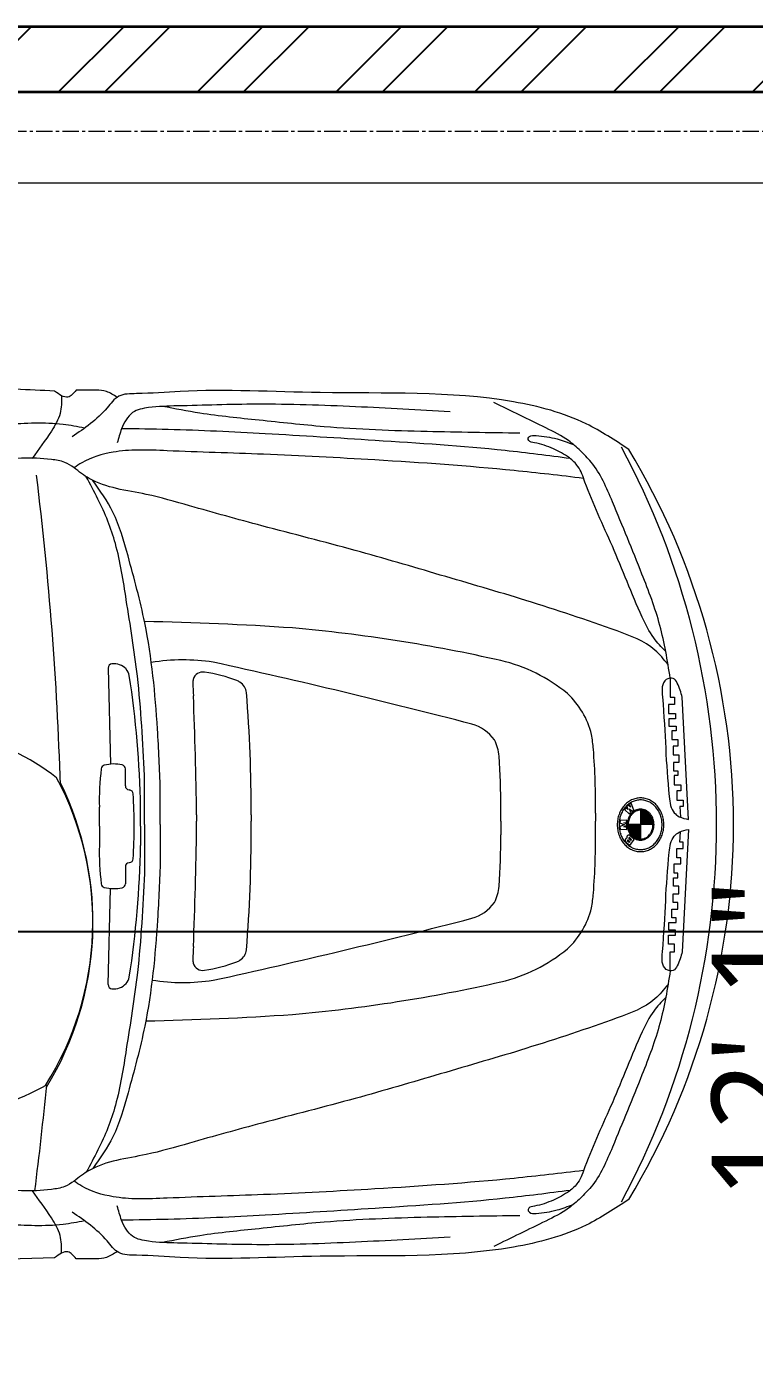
# Model space of a CAD drawing. Header units: inches. Extents: x 130993 to 274375, y -5108 to 103559.
# Drawn here: x 149165.8 to 149221.4, y 61257.6 to 61358.7 of the extents above; entities that cross this region are included whole.
import ezdxf

# ---------------------------------------------------------------- set-up
doc = ezdxf.new("R2010")
doc.units = ezdxf.units.IN
doc.header["$MEASUREMENT"] = 0
doc.header["$PDMODE"] = 2
doc.header["$PDSIZE"] = -3
doc.linetypes.add('CENTER', pattern=[2, 1.25, -0.25, 0.25, -0.25])
doc.layers.add('A-HATCH', color=7, linetype='Continuous')
for name, color, linetype, lineweight in [('A_Grid Name', 216, 'Continuous', 5), ('Center line', 252, 'CENTER', 20), ('Column', 14, 'Continuous', 30), ('Dim-internal', 150, 'Continuous', 9), ('FURNITURE', 31, 'Continuous', 13), ('Wall-Section', 6, 'Continuous', 35)]:
    doc.layers.add(name, color=color, linetype=linetype, lineweight=lineweight)
doc.styles.add('int text 1in-8ft', font='trebuc.ttf', dxfattribs={"height": 7})
doc.dimstyles.new('dim 1in-8ft', dxfattribs={"dimtxt": 7, "dimasz": 2, "dimexe": 6, "dimexo": 6, "dimgap": 1, "dimtad": 1, "dimdec": 0, "dimzin": 0, "dimdsep": 46, "dimlunit": 4, "dimtxsty": 'int text 1in-8ft', "dimblk": 'DOT', "dimcen": 4, "dimdle": 6, "dimclrt": 7, "dimadec": 0, "dimazin": 0, "dimtfac": 1, "dimtdec": 0, "dimtofl": 0, "dimtmove": 0, "dimatfit": 3, "dimfxl": 6, "dimfxlon": 1, "dimtolj": 1, "dimtzin": 0, "dimarcsym": 0})

# ---------------------------------------------------------------- blocks, each defined once
blk = doc.blocks.new('BP')
at = {"layer": 'A_Grid Name'}
for p, q in [((521, 0), (-30, 0)), ((521, -12), (-30, -12))]:
    blk.add_line(p, q, dxfattribs=at)
blk.add_lwpolyline([(551, -331.26), (551, -317.22), (521, -314.8), (521, -87), (521, -87), (521, 0), (-30, 0), (-30, -14), (0, -14), (0, -272.82), (-30, -270.4), (-30, -284.4)], close=True, dxfattribs=at)
blk = doc.blocks.new('A$C566640F6')
for p, q in [((70.87, 8.955), (71.01, 3.452)), ((104.053, 0.288), (103.699, 7.282)), ((71.851, 2.21), (71.851, 3.177)), ((72.939, 0), (72.939, 2.809)), ((72.067, 1.976), (72.086, 1.974)), ((73.852, 0), (73.852, 2.021)), ((70.37, -0.106), (70.37, 0.989)), ((72.72, -0.106), (72.72, 0.989)), ((93.315, 0.186), (93.315, 0.957)), ((100.469, 0.957), (100.386, 0.853)), ((100.386, 0.853), (100.687, 0.589)), ((100.585, 0.855), (100.469, 0.957)), ((100.61, 1.103), (100.519, 1.019)), ((100.519, 1.019), (100.585, 0.855)), ((100.735, 0.994), (100.61, 1.103)), ((100.779, 1.217), (100.674, 1.146)), ((100.674, 1.146), (100.735, 0.994)), ((100.765, 0.686), (100.684, 0.89)), ((100.684, 0.89), (100.838, 0.754)), ((100.937, 0.82), (100.779, 1.217)), ((100.838, 0.754), (100.937, 0.82)), ((101.313, 0.817), (101.313, -0.836)), ((101.358, -0.01), (101.358, 0.815)), ((101.402, -0.01), (101.402, 0.81)), ((101.446, -0.01), (101.446, 0.802)), ((101.491, -0.01), (101.491, 0.79)), ((101.535, -0.01), (101.535, 0.775)), ((72.939, 0), (72.939, -2.809)), ((73.852, 0), (73.852, -2.021)), ((75.927, 0.56), (75.927, 0.186)), ((75.927, -0.188), (75.927, 0.186)), ((79.055, 0.56), (79.055, 0.186)), ((79.055, -0.188), (79.055, 0.186)), ((93.315, 0.186), (93.315, -0.585)), ((98.731, 0.643), (98.731, 0.186)), ((98.731, -0.271), (98.731, 0.186)), ((100.143, 0.231), (100.129, 0.085)), ((100.129, 0.085), (100.39, -0.017)), ((100.525, 0.248), (100.143, 0.231)), ((100.352, 0.098), (100.507, 0.104)), ((100.509, 0.034), (100.352, 0.098)), ((100.507, 0.104), (100.525, 0.248)), ((100.509, -0.068), (100.509, 0.034)), ((100.687, 0.589), (100.765, 0.686)), ((101.58, -0.01), (101.58, 0.756)), ((101.624, -0.01), (101.624, 0.732)), ((101.669, -0.01), (101.669, 0.705)), ((101.713, -0.01), (101.713, 0.672)), ((101.758, -0.01), (101.758, 0.633)), ((101.802, -0.01), (101.802, 0.588)), ((101.847, -0.01), (101.847, 0.533)), ((101.891, -0.01), (101.891, 0.466)), ((101.936, -0.01), (101.936, 0.385)), ((101.98, -0.01), (101.98, 0.272)), ((70.37, -0.106), (70.37, -1.201)), ((72.72, -0.106), (72.72, -1.201)), ((100.39, -0.017), (100.129, -0.12)), ((100.129, -0.12), (100.143, -0.266)), ((100.143, -0.266), (100.525, -0.282)), ((100.352, -0.132), (100.509, -0.068)), ((100.507, -0.139), (100.352, -0.132)), ((100.525, -0.282), (100.507, -0.139)), ((102.021, -0.01), (100.605, -0.01)), ((100.646, -0.287), (100.646, -0.01)), ((100.691, -0.403), (100.691, -0.01)), ((100.944, -0.865), (100.701, -0.639)), ((100.735, -0.487), (100.735, -0.01)), ((100.779, -0.553), (100.779, -0.01)), ((100.824, -0.607), (100.824, -0.01)), ((100.868, -0.653), (100.868, -0.01)), ((100.913, -0.691), (100.913, -0.01)), ((100.957, -0.724), (100.957, -0.01)), ((101.002, -0.752), (101.002, -0.01)), ((101.046, -0.775), (101.046, -0.01)), ((101.091, -0.794), (101.091, -0.01)), ((101.135, -0.809), (101.135, -0.01)), ((101.18, -0.821), (101.18, -0.01)), ((101.224, -0.829), (101.224, -0.01)), ((101.269, -0.834), (101.269, -0.01)), ((104.053, -0.288), (103.699, -7.282)), ((100.473, -0.992), (100.706, -1.207)), ((100.664, -1.036), (100.575, -0.953)), ((100.612, -0.899), (100.702, -0.982)), ((100.653, -0.817), (100.753, -0.909)), ((100.702, -0.982), (100.664, -1.036)), ((100.79, -0.855), (100.691, -0.763)), ((100.706, -1.207), (100.944, -0.865)), ((100.753, -0.909), (100.79, -0.855)), ((72.067, -2.188), (72.086, -2.186)), ((71.851, -2.422), (71.851, -3.389)), ((70.87, -9.168), (71.01, -3.665)), ((67.809, -24.804), (61.128, -25.002))]:
    blk.add_line(p, q)
for points in [[(103.009, 8.379), (103.009, 7.281), (103.256, 7.281), (103.256, 6.861), (102.912, 6.861), (102.912, 6.346), (103.314, 6.346), (103.314, 6.041), (102.932, 6.041), (102.932, 5.621), (103.352, 5.621), (103.352, 5.353), (103.103, 5.353), (103.103, 4.857), (103.447, 4.857), (103.447, 4.476), (103.18, 4.476), (103.18, 3.979), (103.504, 3.979), (103.504, 3.54), (103.199, 3.54), (103.199, 3.063), (103.447, 3.063), (103.447, 2.796), (103.237, 2.796), (103.237, 2.262), (103.619, 2.262), (103.619, 1.918), (103.39, 1.918), (103.39, 1.384), (103.753, 1.384), (103.753, 1.021), (103.753, 1.021), (103.564, 1.021), (103.588, 0.417)], [(103.009, -8.379), (103.009, -7.281), (103.256, -7.281), (103.256, -6.861), (102.912, -6.861), (102.912, -6.346), (103.314, -6.346), (103.314, -6.041), (102.932, -6.041), (102.932, -5.621), (103.352, -5.621), (103.352, -5.353), (103.103, -5.353), (103.103, -4.857), (103.447, -4.857), (103.447, -4.476), (103.18, -4.476), (103.18, -3.979), (103.504, -3.979), (103.504, -3.54), (103.199, -3.54), (103.199, -3.063), (103.447, -3.063), (103.447, -2.796), (103.237, -2.796), (103.237, -2.262), (103.619, -2.262), (103.619, -1.918), (103.39, -1.918), (103.39, -1.384), (103.753, -1.384), (103.753, -1.021), (103.753, -1.021), (103.564, -1.021), (103.588, -0.417)]]:
    blk.add_lwpolyline(points)
for centre, radius, start, end in [((60.079, 0.009), 45.581, 359.98811, 28.27095), ((64.865, -0.095), 41.771, 0.1297, 31.0655), ((-125.451, -3.746), 193.683, 1.7729, 7.04083), ((69.759, -157.554), 169.202, 86.04947, 88.92112), ((73.641, -77.305), 88.891, 77.20726, 84.98196), ((71.105, 8.961), 0.235, 96.36271, 181.45347), ((71.187, 8.229), 0.972, 43.53668, 96.36271), ((75.161, -2.078), 11.496, 81.44659, 99.1302), ((-8.278, -378.645), 397.17, 75.42537, 77.6203), ((91.21, 0.337), 9.287, 50.39995, 76.84163), ((71.38, 8.412), 0.705, 8.79019, 43.53668), ((17.27, 0.045), 55.458, 0.97486, 8.79019), ((76.272, 8.161), 0.561, 78.25648, 165.16849), ((75.287, 0.649), 8.136, 68.80912, 82.23618), ((77.145, 8.055), 1.438, 169.97488, 178.21792), ((476.596, 27.837), 401.373, 182.81869, 182.92443), ((77.873, 7.344), 0.959, 56.26526, 68.30326), ((77.915, 7.414), 0.878, 8.53114, 55.95591), ((-217.528, -3.877), 293.488, 0.86615, 2.19413), ((-14.578, 0.401), 93.633, 0.09703, 4.3754), ((93.886, 3.997), 4.768, 14.01036, 47.13953), ((91.073, 3.53), 2.292, 34.72678, 75.01187), ((60.055, -7.283), 12.683, 51.6722, 78.17091), ((90.903, 3.75), 2.323, 3.99511, 27.87064), ((89.193, 3.603), 9.448, 4.25345, 9.4326), ((59.874, 1.364), 33.444, 359.30244, 4.36801), ((61.627, 1.295), 37.109, 358.9941, 4.6513), ((83.711, 1.451), 13.349, 172.50762, 181.98252), ((70.709, 3.161), 0.235, 105.22329, 172.50762), ((71.194, 1.377), 2.084, 76.80108, 105.22329), ((71.616, 3.177), 0.235, 0, 76.80108), ((52.515, -5.588), 17.479, 327.66819, 28.18253), ((51.969, -5.608), 18.034, 328.46561, 26.30568), ((72.087, 2.21), 0.235, 180, 265.20524), ((72.067, 1.74), 0.235, 2.95357, 85.20524), ((26.916, -0.59), 45.446, 0.60974, 2.95357), ((101.313, 0.358), 1.163, 90.02034, 102.94667), ((101.313, 0.358), 1.163, 77.05333, 89.97966), ((101.615, 0.023), 1.629, 149.98078, 160.30802), ((101.591, 0.02), 1.504, 149.98078, 160.30802), ((101.516, 0.08), 1.515, 139.15759, 149.99735), ((101.5, 0.073), 1.399, 139.15759, 149.99735), ((101.425, 0.159), 1.395, 127.71167, 139.16595), ((101.417, 0.145), 1.288, 127.71167, 139.16595), ((101.359, 0.244), 1.287, 115.62075, 127.70714), ((101.355, 0.224), 1.188, 115.62075, 127.70714), ((101.324, 0.317), 1.206, 102.98153, 115.60014), ((101.323, 0.291), 1.113, 102.98153, 115.60014), ((101.34, 0.141), 0.742, 115.62075, 127.70714), ((101.319, 0.183), 0.696, 102.98153, 115.60014), ((101.319, 0.183), 0.634, 102.98153, 115.60014), ((101.313, 0.33), 1.074, 90.02034, 102.94667), ((101.313, 0.207), 0.671, 90.02034, 102.94667), ((101.313, 0.207), 0.61, 90.02034, 102.94667), ((101.313, 0.33), 1.074, 77.05333, 89.97966), ((101.313, 0.207), 0.671, 77.05333, 89.97966), ((101.313, 0.207), 0.61, 77.05333, 89.97966), ((101.307, 0.183), 0.634, 64.39986, 77.01847), ((101.307, 0.183), 0.696, 64.39986, 77.01847), ((101.303, 0.291), 1.113, 64.39986, 77.01847), ((101.302, 0.317), 1.206, 64.39986, 77.01847), ((101.287, 0.141), 0.742, 52.29286, 64.37925), ((101.271, 0.224), 1.188, 52.29286, 64.37925), ((101.267, 0.244), 1.287, 52.29286, 64.37925), ((101.21, 0.145), 1.288, 40.83405, 52.28833), ((101.201, 0.159), 1.395, 40.83405, 52.28833), ((101.126, 0.073), 1.399, 30.00265, 40.84241), ((101.11, 0.08), 1.515, 30.00265, 40.84241), ((101.035, 0.02), 1.504, 19.69198, 30.01922), ((101.011, 0.023), 1.629, 19.69198, 30.01922), ((101.747, -0.017), 1.767, 170.23054, 180.01167), ((101.698, -0.008), 1.718, 160.2871, 170.25336), ((101.713, -0.017), 1.631, 170.23054, 180.01167), ((101.669, -0.009), 1.586, 160.2871, 170.25336), ((60.079, -0.009), 45.581, 331.72905, 0.01189), ((101.563, -0.009), 1.02, 170.23054, 180.01167), ((101.535, -0.004), 0.991, 160.2871, 170.25336), ((101.487, 0.013), 0.94, 149.98078, 160.30802), ((101.563, -0.009), 0.958, 170.23054, 180.01167), ((101.535, -0.004), 0.93, 160.2871, 170.25336), ((101.487, 0.013), 0.878, 149.98078, 160.30802), ((101.43, 0.047), 0.874, 139.15759, 149.99735), ((101.43, 0.047), 0.813, 139.15759, 149.99735), ((101.378, 0.092), 0.805, 127.71167, 139.16595), ((101.378, 0.092), 0.743, 127.71167, 139.16595), ((101.34, 0.141), 0.681, 115.62075, 127.70714), ((101.287, 0.141), 0.681, 52.29286, 64.37925), ((101.248, 0.092), 0.743, 40.83405, 52.28833), ((101.248, 0.092), 0.805, 40.83405, 52.28833), ((101.196, 0.047), 0.813, 30.00265, 40.84241), ((101.196, 0.047), 0.874, 30.00265, 40.84241), ((101.139, 0.013), 0.878, 19.69198, 30.01922), ((101.139, 0.013), 0.94, 19.69198, 30.01922), ((101.091, -0.004), 0.93, 9.74664, 19.7129), ((101.063, -0.009), 0.958, 359.98833, 9.76946), ((101.091, -0.004), 0.991, 9.74664, 19.7129), ((101.063, -0.009), 1.02, 359.98833, 9.76946), ((100.957, -0.009), 1.586, 9.74664, 19.7129), ((100.913, -0.017), 1.631, 359.98833, 9.76946), ((100.928, -0.008), 1.718, 9.74664, 19.7129), ((100.88, -0.017), 1.767, 359.98833, 9.76946), ((26.916, 0.377), 45.446, 357.04643, 359.39026), ((-217.528, 4.249), 293.488, 357.80587, 359.13385), ((-14.578, -0.029), 93.633, 355.6246, 359.90297), ((59.874, -0.992), 33.444, 355.63199, 0.69756), ((61.627, -0.923), 37.109, 355.3487, 1.0059), ((101.747, -0.018), 1.767, 179.98833, 189.76946), ((101.698, -0.027), 1.718, 189.74664, 199.7129), ((101.615, -0.057), 1.629, 199.69198, 210.01922), ((101.713, -0.018), 1.631, 179.98833, 189.76946), ((101.669, -0.026), 1.586, 189.74664, 199.7129), ((101.591, -0.054), 1.504, 199.69198, 210.01922), ((100.667, -0.739), 0.145, 168.58313, 178.64661), ((100.668, -0.739), 0.146, 178.62134, 188.6572), ((100.662, -0.738), 0.141, 158.31682, 168.60763), ((100.655, -0.735), 0.133, 147.63355, 158.33881), ((100.647, -0.729), 0.123, 136.37475, 147.64993), ((101.563, -0.01), 1.02, 179.98833, 189.76946), ((101.535, -0.015), 0.991, 189.74664, 199.7129), ((100.639, -0.722), 0.113, 124.44332, 136.38079), ((100.634, -0.715), 0.104, 111.84572, 124.43378), ((100.632, -0.71), 0.0981, 98.72805, 111.81818), ((101.487, -0.033), 0.94, 199.69198, 210.01922), ((101.563, -0.01), 0.958, 179.98833, 189.76946), ((100.632, -0.707), 0.0956, 85.37361, 98.68693), ((101.535, -0.015), 0.93, 189.74664, 199.7129), ((100.632, -0.709), 0.0969, 72.13798, 85.33043), ((64.865, 0.095), 41.771, 328.9345, 359.8703), ((101.487, -0.033), 0.878, 199.69198, 210.01922), ((100.63, -0.713), 0.102, 59.3421, 72.10546), ((100.672, -0.782), 0.0265, 97.47251, 110.29264), ((100.672, -0.781), 0.026, 84.42998, 97.43348), ((101.43, -0.066), 0.874, 210.00265, 220.84241), ((100.672, -0.782), 0.0264, 71.52502, 84.39009), ((100.626, -0.72), 0.11, 47.18433, 59.32709), ((101.43, -0.066), 0.813, 210.00265, 220.84241), ((101.378, -0.111), 0.805, 220.83405, 232.28833), ((101.378, -0.111), 0.743, 220.83405, 232.28833), ((101.34, -0.161), 0.742, 232.29286, 244.37925), ((101.34, -0.161), 0.681, 232.29286, 244.37925), ((101.287, -0.161), 0.681, 295.62075, 307.70714), ((101.287, -0.161), 0.742, 295.62075, 307.70714), ((101.248, -0.111), 0.743, 307.71167, 319.16595), ((101.248, -0.111), 0.805, 307.71167, 319.16595), ((101.196, -0.066), 0.813, 319.15759, 329.99735), ((101.196, -0.066), 0.874, 319.15759, 329.99735), ((101.139, -0.033), 0.878, 329.98078, 340.30802), ((101.139, -0.033), 0.94, 329.98078, 340.30802), ((101.091, -0.015), 0.93, 340.2871, 350.25336), ((101.063, -0.01), 0.958, 350.23054, 0.01167), ((101.091, -0.015), 0.991, 340.2871, 350.25336), ((101.063, -0.01), 1.02, 350.23054, 0.01167), ((101.035, -0.054), 1.504, 329.98078, 340.30802), ((101.011, -0.057), 1.629, 329.98078, 340.30802), ((100.957, -0.026), 1.586, 340.2871, 350.25336), ((100.913, -0.018), 1.631, 350.23054, 0.01167), ((100.928, -0.027), 1.718, 340.2871, 350.25336), ((100.88, -0.018), 1.767, 350.23054, 0.01167), ((83.711, -1.663), 13.349, 178.01748, 187.49238), ((17.27, -0.258), 55.458, 351.20981, 359.02514), ((101.516, -0.115), 1.515, 210.00265, 220.84241), ((101.5, -0.107), 1.399, 210.00265, 220.84241), ((101.425, -0.194), 1.395, 220.83405, 232.28833), ((100.569, -0.901), 0.134, 174.86021, 184.83931), ((100.567, -0.901), 0.132, 164.8034, 174.88501), ((100.567, -0.901), 0.132, 184.81449, 194.89013), ((100.561, -0.899), 0.126, 154.44872, 164.82692), ((100.561, -0.903), 0.126, 194.86655, 205.2331), ((101.417, -0.18), 1.288, 220.83405, 232.28833), ((100.554, -0.906), 0.118, 205.21283, 216.04708), ((100.554, -0.896), 0.118, 143.6181, 154.46884), ((100.547, -0.89), 0.109, 132.17286, 143.63118), ((100.547, -0.912), 0.109, 216.03372, 227.47238), ((100.541, -0.884), 0.0998, 120.04903, 132.17385), ((100.537, -0.877), 0.0927, 107.29926, 120.03331), ((100.536, -0.873), 0.0883, 94.11878, 107.26647), ((100.664, -0.739), 0.142, 188.63235, 198.84161), ((100.603, -0.926), 0.0393, 166.32481, 176.19888), ((100.604, -0.926), 0.0398, 176.17533, 185.97579), ((100.603, -0.926), 0.0391, 185.95235, 195.86769), ((100.602, -0.926), 0.0378, 156.21458, 166.34737), ((100.601, -0.927), 0.0374, 195.84555, 206.05883), ((100.6, -0.925), 0.0356, 145.67227, 156.23438), ((100.599, -0.928), 0.035, 206.04, 216.71646), ((100.597, -0.923), 0.0329, 134.55783, 145.68624), ((100.597, -0.929), 0.0323, 216.70433, 227.96988), ((101.359, -0.279), 1.287, 232.29286, 244.37925), ((100.595, -0.921), 0.0302, 122.79374, 134.56152), ((100.594, -0.92), 0.028, 110.40335, 122.7826), ((100.594, -0.918), 0.0265, 97.54028, 110.37583), ((100.594, -0.918), 0.026, 84.4801, 97.50113), ((100.594, -0.918), 0.0264, 71.55658, 84.44003), ((100.593, -0.919), 0.0278, 59.06495, 71.52681), ((100.592, -0.921), 0.0299, 47.18582, 59.0513), ((101.355, -0.259), 1.188, 232.29286, 244.37925), ((100.681, -0.79), 0.0393, 166.19201, 176.05502), ((100.682, -0.79), 0.0398, 176.03156, 185.81841), ((100.681, -0.79), 0.0391, 185.79505, 195.69345), ((100.68, -0.789), 0.0378, 156.09103, 166.21445), ((100.679, -0.79), 0.0374, 195.67136, 205.86384), ((100.678, -0.788), 0.0355, 145.55722, 156.1107), ((100.677, -0.791), 0.035, 205.84499, 216.49658), ((100.675, -0.787), 0.0329, 134.45163, 145.57105), ((100.675, -0.793), 0.0323, 216.48432, 227.72146), ((100.674, -0.785), 0.0302, 122.69784, 134.45519), ((100.672, -0.783), 0.028, 110.32014, 122.68662), ((100.671, -0.783), 0.0278, 59.05141, 71.49541), ((100.67, -0.785), 0.0299, 47.18873, 59.03783), ((101.324, -0.351), 1.206, 244.39986, 257.01847), ((101.323, -0.326), 1.113, 244.39986, 257.01847), ((101.319, -0.202), 0.696, 244.39986, 257.01847), ((101.319, -0.202), 0.634, 244.39986, 257.01847), ((101.313, -0.364), 1.074, 257.05333, 269.97966), ((101.313, -0.226), 0.671, 257.05333, 269.97966), ((101.313, -0.226), 0.61, 257.05333, 269.97966), ((101.313, -0.226), 0.61, 270.02034, 282.94667), ((101.313, -0.226), 0.671, 270.02034, 282.94667), ((101.313, -0.364), 1.074, 270.02034, 282.94667), ((101.307, -0.202), 0.634, 282.98153, 295.60014), ((101.307, -0.202), 0.696, 282.98153, 295.60014), ((101.303, -0.326), 1.113, 282.98153, 295.60014), ((101.302, -0.351), 1.206, 282.98153, 295.60014), ((101.271, -0.259), 1.188, 295.62075, 307.70714), ((101.267, -0.279), 1.287, 295.62075, 307.70714), ((101.21, -0.18), 1.288, 307.71167, 319.16595), ((101.201, -0.194), 1.395, 307.71167, 319.16595), ((101.126, -0.107), 1.399, 319.15759, 329.99735), ((101.11, -0.115), 1.515, 319.15759, 329.99735), ((72.087, -2.422), 0.235, 94.79476, 180), ((72.067, -1.952), 0.235, 274.79476, 357.04643), ((101.313, -0.393), 1.163, 257.05333, 269.97966), ((101.313, -0.393), 1.163, 270.02034, 282.94667), ((70.709, -3.373), 0.235, 187.49238, 254.77671), ((71.194, -1.589), 2.084, 254.77671, 283.19892), ((71.616, -3.389), 0.235, 283.19892, 0), ((90.903, -3.378), 2.323, 332.12936, 356.00489), ((91.073, -3.158), 2.292, 284.98813, 325.27322), ((89.193, -3.231), 9.448, 350.5674, 355.74655), ((93.886, -3.625), 4.768, 312.86047, 345.98964), ((-8.278, 379.017), 397.17, 282.3797, 284.57463), ((476.596, -27.465), 401.373, 177.07557, 177.18131), ((77.915, -7.042), 0.878, 304.04409, 351.46886), ((91.21, 0.035), 9.287, 283.15837, 309.60005), ((77.145, -7.682), 1.438, 181.78208, 190.02512), ((76.272, -7.789), 0.561, 194.83151, 281.74352), ((75.287, -0.277), 8.136, 277.76382, 291.19088), ((77.873, -6.972), 0.959, 291.69674, 303.73474), ((71.38, -8.625), 0.705, 316.46332, 351.20981), ((75.161, 2.45), 11.496, 261.10456, 278.55341), ((73.641, 77.677), 88.891, 275.01804, 282.79274), ((71.105, -9.174), 0.235, 178.54653, 263.63729), ((71.187, -8.441), 0.972, 263.63729, 316.46332), ((69.759, 157.927), 169.202, 271.10407, 273.95053), ((59.215, -0.336), 16.682, 279.99618, 299.19776), ((-125.451, 3.534), 193.683, 352.73287, 354.53924)]:
    blk.add_arc(centre, radius, start, end)
for points, knots in [([(67.809, 24.804), (66.321, 24.874), (64.243, 24.971), (62.165, 25.034), (61.575, 25.049)], [0, 0, 0, 0, 0.03334031, 0.04655404, 0.04655404, 0.04655404, 0.04655404]), ([(73.852, 2.021), (73.81, 3.165), (73.672, 6.351), (73.241, 10.86), (72.119, 14.94), (71.344, 17.787), (70.411, 19.103), (69.993, 19.692)], [0.0150966, 0.0150966, 0.0150966, 0.0150966, 0.0407382, 0.0864628, 0.1158894, 0.1356581, 0.1517244, 0.1517244, 0.1517244, 0.1517244]), ([(73.852, -2.021), (73.81, -3.165), (73.672, -6.351), (73.241, -10.86), (72.119, -14.94), (71.344, -17.787), (70.411, -19.103), (69.993, -19.692)], [0.0150966, 0.0150966, 0.0150966, 0.0150966, 0.0407382, 0.0864628, 0.1158894, 0.1356581, 0.1517244, 0.1517244, 0.1517244, 0.1517244]), ([(68.192, -24.545), (68.2, -24.197), (68.217, -23.467), (67.489, -22.286), (66.907, -21.477), (66.543, -20.971)], [0, 0, 0, 0, 26.212398, 55.040836, 103.433224, 103.433224, 103.433224, 103.433224])]:
    blk.add_open_spline(points, degree=3, knots=knots)
for points in [[(68.192, 24.545), (68.125, 23.525), (67.621, 22.519), (66.532, 20.955)], [(69.04, 24.856), (68.569, 24.464), (67.809, 24.804)], [(100.646, 21.46), (98.209, 22.929), (94.039, 24.19), (83.001, 24.715), (74.977, 24.785), (72.49, 24.658), (71.473, 24.505), (70.807, 23.84), (68.81, 22.194)], [(71.388, 24.453), (70.769, 24.778), (69.59, 24.856), (69.04, 24.856)], [(90.43, 23.618), (85.019, 23.908), (79.367, 24.053), (74.826, 23.956), (73.184, 23.859), (72.266, 23.57), (71.638, 22.653), (71.392, 21.836)], [(94.415, 22.393), (89.111, 22.486), (83.218, 22.765), (79.496, 23.137), (76.115, 23.54), (73.974, 23.93)], [(103.009, 8.379), (102.419, 11.39), (101.393, 14.332), (99.706, 18.465), (98.482, 20.746), (97.875, 21.382), (97.192, 21.969), (95.902, 22.697), (92.924, 24.151)], [(69.527, 22.692), (68.288, 22.894), (65.059, 22.894)], [(97.292, 20.944), (93.569, 21.397), (86.13, 21.977), (79.85, 22.363), (74.295, 22.604), (71.638, 22.653)], [(102.75, 9.907), (102.066, 10.677), (101.407, 11.872), (99.701, 15.924), (98.135, 19.596), (97.728, 20.497), (97.244, 20.981), (96.328, 21.499), (95.24, 21.844), (94.926, 21.969), (94.891, 22.111), (94.953, 22.2), (95.335, 22.262), (96.535, 22.066), (97.48, 21.741)], [(98.058, 19.81), (94.079, 20.255), (86.125, 20.863), (79.754, 21.188), (74.235, 21.39), (72.572, 21.431), (71.151, 21.309), (69.366, 20.701), (68.92, 20.417)], [(68.92, 20.417), (68.386, 20.723), (67.624, 20.887), (65.908, 20.962), (64.101, 20.678), (60.026, 19.694), (56.319, 18.778), (53.332, 17.922), (50.804, 17.295), (50.052, 17.149), (48.381, 16.92), (45.03, 16.732), (38.803, 16.586), (31.464, 16.461), (21.343, 16.342), (13.532, 16.225), (4.023, 16.137), (-0.101, 16.078), (-2.293, 16.195), (-6.093, 16.838), (-9.584, 17.657), (-13.092, 18.416), (-14.29, 18.679), (-15.05, 18.825), (-15.808, 18.865), (-16.326, 18.901), (-16.772, 18.973), (-17.348, 18.989)], [(102.883, 9.152), (102.134, 9.981), (99.971, 11.075), (94.76, 12.82), (89.862, 14.278), (84.99, 15.684), (79.663, 17.094), (75.52, 18.24), (73.045, 18.891), (71.351, 19.229), (69.788, 19.802), (68.92, 20.417)], [(72.939, 2.809), (72.541, 8.481), (71.903, 12.863), (71.282, 16.076), (70.851, 17.368), (70.282, 18.626), (69.617, 19.906)], [(103.699, 7.282), (103.411, 8.092), (103.175, 8.362), (102.786, 8.295), (102.567, 7.299), (102.955, 1.592), (103.242, 0.664), (103.53, 0.444), (104.053, 0.288)], [(103.699, -7.282), (103.411, -8.092), (103.175, -8.362), (102.786, -8.295), (102.567, -7.299), (102.955, -1.592), (103.242, -0.664), (103.53, -0.444), (104.053, -0.288)], [(72.939, -2.809), (72.541, -8.481), (71.903, -12.863), (71.282, -16.076), (70.851, -17.368), (70.282, -18.626), (69.617, -19.906)], [(103.009, -8.379), (102.419, -11.39), (101.393, -14.332), (99.706, -18.465), (98.482, -20.746), (97.875, -21.382), (97.192, -21.969), (95.902, -22.697), (92.924, -24.151)], [(102.883, -9.152), (102.134, -9.981), (99.971, -11.075), (94.76, -12.82), (89.862, -14.278), (84.99, -15.684), (79.663, -17.094), (75.52, -18.24), (73.045, -18.891), (71.351, -19.229), (69.788, -19.802), (68.92, -20.417)], [(102.75, -9.907), (102.066, -10.677), (101.407, -11.872), (99.701, -15.924), (98.135, -19.596), (97.728, -20.497), (97.244, -20.981), (96.328, -21.499), (95.24, -21.844), (94.926, -21.969), (94.891, -22.111), (94.953, -22.2), (95.335, -22.262), (96.535, -22.066), (97.48, -21.741)], [(68.92, -20.417), (68.386, -20.723), (67.624, -20.887), (65.908, -20.962), (64.101, -20.678), (60.026, -19.694), (56.319, -18.778), (53.332, -17.922), (50.804, -17.295), (50.052, -17.149), (48.381, -16.92), (45.03, -16.732), (38.803, -16.586), (31.464, -16.461), (21.343, -16.342), (13.532, -16.225), (4.023, -16.137), (-0.101, -16.078), (-2.293, -16.195), (-6.093, -16.838), (-9.584, -17.657), (-13.092, -18.416), (-14.29, -18.679), (-15.05, -18.825), (-15.808, -18.865), (-16.326, -18.901), (-16.772, -18.973), (-17.348, -18.989)], [(98.058, -19.81), (94.079, -20.255), (86.125, -20.863), (79.754, -21.188), (74.235, -21.39), (72.572, -21.431), (71.151, -21.309), (69.366, -20.701), (68.92, -20.417)], [(97.292, -20.944), (93.569, -21.397), (86.13, -21.977), (79.85, -22.363), (74.295, -22.604), (71.638, -22.653)], [(100.646, -21.46), (98.209, -22.929), (94.039, -24.19), (83.001, -24.715), (74.977, -24.785), (72.49, -24.658), (71.473, -24.505), (70.807, -23.84), (68.81, -22.194)], [(90.43, -23.618), (85.019, -23.908), (79.367, -24.053), (74.826, -23.956), (73.184, -23.859), (72.266, -23.57), (71.638, -22.653), (71.392, -21.836)], [(94.415, -22.393), (89.111, -22.486), (83.218, -22.765), (79.496, -23.137), (76.115, -23.54), (73.974, -23.93)], [(69.527, -22.692), (68.288, -22.894), (65.059, -22.894)], [(69.04, -24.856), (68.569, -24.464), (67.809, -24.804)], [(71.388, -24.453), (70.769, -24.778), (69.59, -24.856), (69.04, -24.856)]]:
    blk.add_spline(points, degree=3)
blk = doc.blocks.new('grid')
at = {"layer": 'Center line'}
blk.add_line((-175, -1), (774, -1), dxfattribs=at)
blk = doc.blocks.new('_Dot')
at = {"color": 0, "linetype": 'ByBlock', "lineweight": -2}
blk.add_line((-0.5, 0), (-1, 0), dxfattribs=at)
at = {"color": 0, "linetype": 'ByBlock', "const_width": 0.5}
blk.add_lwpolyline([(-0.25, 0, 1), (0.25, 0, 1)], format="xyb", close=True, dxfattribs=at)
blk = doc.blocks.new('*D311')
at = {"layer": 'Defpoints', "color": 0}
for p in [(149246.5, 61353.71), (149226.13, 61208.71), (149248.5, 61208.71)]:
    blk.add_point(p, dxfattribs=at)
at = {"layer": 'Dim-internal', "color": 0, "lineweight": -2}
for p, q in [((149232.13, 61353.71), (149220.13, 61353.71)), ((149226.13, 61351.71), (149226.13, 61210.71)), ((149232.13, 61208.71), (149220.13, 61208.71))]:
    blk.add_line(p, q, dxfattribs=at)
at = {"layer": 'Dim-internal', "color": 0, "lineweight": -2, "xscale": 2, "yscale": 2, "zscale": 2}
for p, rotation in [((149226.13, 61353.71), 90), ((149226.13, 61208.71), 270)]:
    blk.add_blockref('_Dot', p, dxfattribs=dict(at, rotation=rotation))
at = {"layer": 'Dim-internal', "color": 7, "insert": (149221.62, 61281.21), "char_height": 7, "attachment_point": 5, "rotation": 90, "style": 'int text 1in-8ft'}
blk.add_mtext('\\A1;12\'-1"', dxfattribs=at)
blk = doc.blocks.new('*D312')
at = {"layer": 'Defpoints', "color": 0}
for p in [(149050.5, 61344.71), (149253.5, 61342.71), (149253.5, 61289.46)]:
    blk.add_point(p, dxfattribs=at)
at = {"layer": 'Dim-internal', "color": 0, "lineweight": -2}
for p, q in [((149050.5, 61295.46), (149050.5, 61283.46)), ((149253.5, 61295.46), (149253.5, 61283.46)), ((149052.5, 61289.46), (149251.5, 61289.46))]:
    blk.add_line(p, q, dxfattribs=at)
at = {"layer": 'Dim-internal', "color": 0, "lineweight": -2, "xscale": 2, "yscale": 2, "zscale": 2, "rotation": 180}
blk.add_blockref('_Dot', (149050.5, 61289.46), dxfattribs=at)
at = {"layer": 'Dim-internal', "color": 0, "lineweight": -2, "xscale": 2, "yscale": 2, "zscale": 2}
blk.add_blockref('_Dot', (149253.5, 61289.46), dxfattribs=at)
at = {"layer": 'Dim-internal', "color": 7, "insert": (149126, 61294.03), "char_height": 7, "attachment_point": 5, "style": 'int text 1in-8ft'}
blk.add_mtext('\\A1;16\'-11"', dxfattribs=at)

msp = doc.modelspace()

# ---------------------------------------------------------------- hatches: boundary and pattern name
at = {"layer": 'A-HATCH'}
h = msp.add_hatch(dxfattribs=at)
h.set_pattern_fill('ANSI32', color=256, scale=20)
h.set_pattern_definition([(45, (149803.6255, 61140.596), (-5.3033, 5.3033), []), (45, (149807.161, 61140.596), (-5.3033, 5.3033), [])])
h.paths.add_polyline_path([(149080.5, 61358.71), (149050.5, 61358.71), (149050.5, 61344.71), (149080.5, 61344.71), (149080.5, 61349.71), (149055.5, 61349.71), (149055.5, 61353.71), (149080.5, 61353.71)])
h.paths.add_polyline_path([(149248.5, 61358.71), (149094.5, 61358.71), (149094.5, 61353.71), (149248.5, 61353.71)])

# ---------------------------------------------------------------- linework, layer by layer
at = {"layer": 'Wall-Section'}
for p, q in [((149096.5, 61358.71), (149246.5, 61358.71)), ((149096.5, 61353.71), (149246.5, 61353.71))]:
    msp.add_line(p, q, dxfattribs=at)

# ---------------------------------------------------------------- block references
at = {"layer": 'A_Grid Name'}
msp.add_blockref('BP', (149080.5, 61358.71), dxfattribs=at)
at = {"layer": 'Column'}
msp.add_blockref('grid', (149087.5, 61351.71), dxfattribs=at)
at = {"layer": 'FURNITURE', "xscale": 1.336810298555065, "yscale": 1.336810298562341, "zscale": 1.33681029855877}
msp.add_blockref('A$C566640F6', (149077.26, 61297.65), dxfattribs=at)

# ---------------------------------------------------------------- dimensions: what is measured, and where the dimension line sits
at = {"layer": 'Dim-internal'}
dim = msp.add_linear_dim(base=(149226.13, 61208.71), p1=(149246.5, 61353.71), p2=(149248.5, 61208.71), angle=90, dimstyle='dim 1in-8ft', dxfattribs=at)
dim.commit()
dim.dimension.update_dxf_attribs({"geometry": '*D311', "text_midpoint": (149221.62, 61281.21)})
dim = msp.add_linear_dim(base=(149253.5, 61289.46), p1=(149050.5, 61344.71), p2=(149253.5, 61342.71), dimstyle='dim 1in-8ft', dxfattribs=at)
dim.commit()
dim.dimension.update_dxf_attribs({"geometry": '*D312', "text_midpoint": (149126, 61289.46), "dimtype": 160})

doc.saveas('drawing.dxf')
